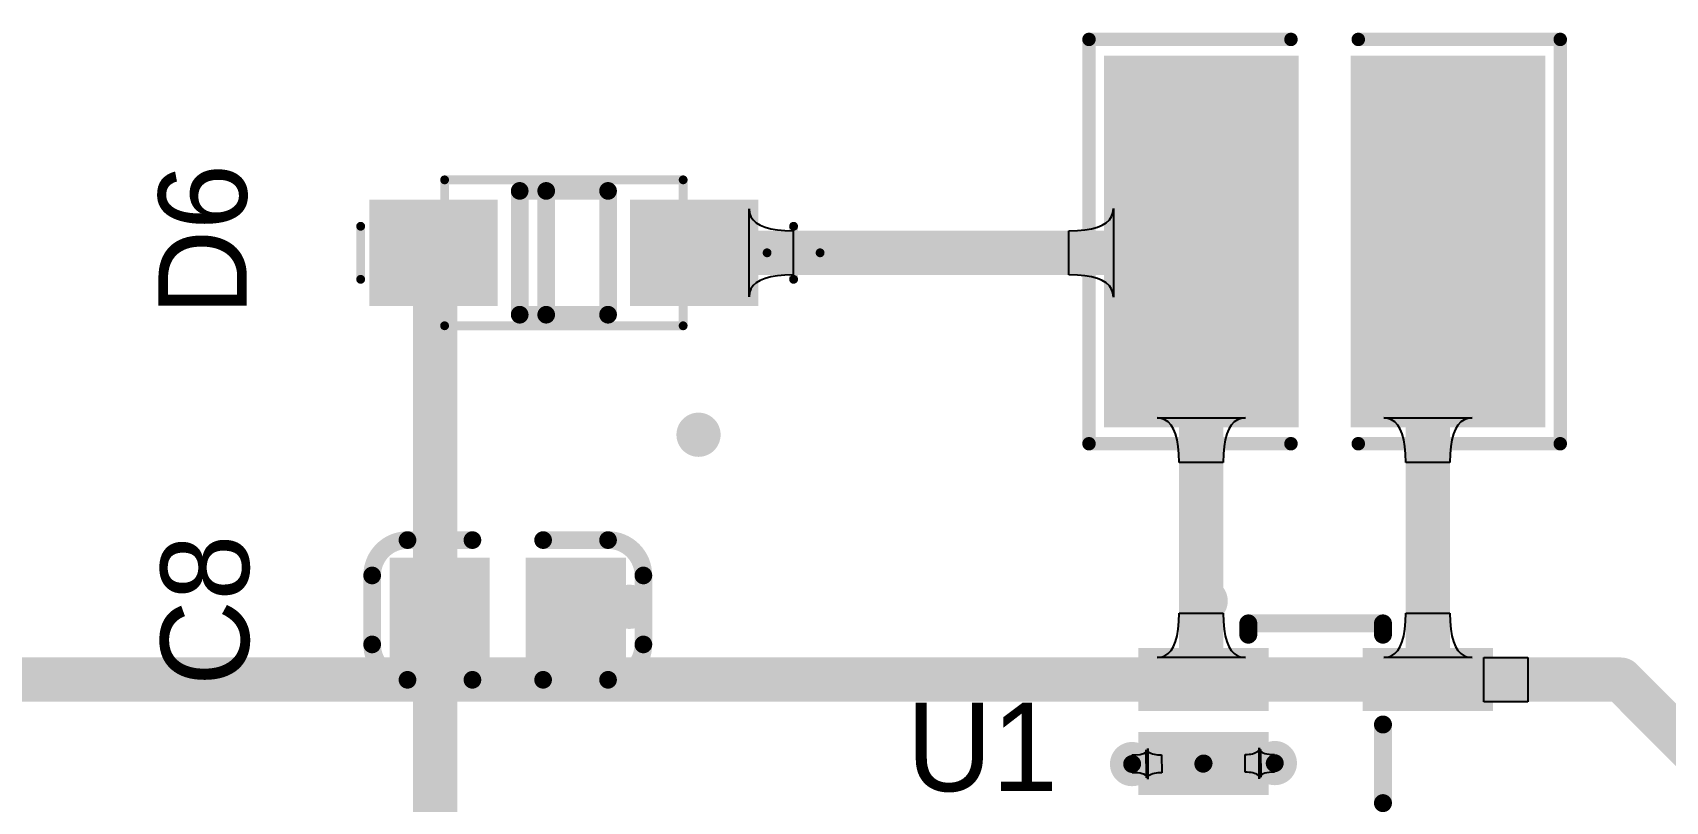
# Model space of a CAD drawing. Extents: x 244 to 457, y 184 to 319.
# Drawn here: x 385.78 to 404.26, y 276.17 to 284.86 of the extents above; entities that cross this region are included whole.
import ezdxf

# ---------------------------------------------------------------- set-up
doc = ezdxf.new("R2010")
doc.units = 0
doc.layers.get('0').update_dxf_attribs({"linetype": 'CONTINUOUS'})
for name, color, linetype in [('BOTTOMLAYER', 5, 'CONTINUOUS'), ('MECHANICAL13', 56, 'CONTINUOUS'), ('MECHANICAL15', 56, 'CONTINUOUS'), ('MULTILAYER', 9, 'CONTINUOUS'), ('TOPLAYER', 1, 'CONTINUOUS'), ('TOPOVERLAY', 2, 'CONTINUOUS'), ('TOPPASTE', 8, 'CONTINUOUS'), ('TOPSOLDER', 216, 'CONTINUOUS'), ('VIAHOLELAYER', 16, 'CONTINUOUS')]:
    doc.layers.add(name, color=color, linetype=linetype)

# ---------------------------------------------------------------- blocks, each defined once
blk = doc.blocks.new('SOT_23_5_8')
at = {"layer": 'TOPLAYER'}
for points in [[(0.635, -0.254), (0.635, 0.254), (-0.635, -0.254), (-0.635, 0.254)], [(3.175, -0.254), (3.175, 0.254), (1.905, -0.254), (1.905, 0.254)], [(0.635, -1.20400064), (0.635, -0.69600064), (-0.635, -1.20400064), (-0.635, -0.69600064)], [(0.635, -2.15399874), (0.635, -1.64599874), (-0.635, -2.15399874), (-0.635, -1.64599874)], [(3.175, -2.15399874), (3.175, -1.64599874), (1.905, -2.15399874), (1.905, -1.64599874)]]:
    blk.add_solid(points, dxfattribs=at)
at = {"layer": 'TOPOVERLAY'}
for points, const_width in [([(0, 0.8889999999999999), (0.0254, 0.8889999999999999)], 0.499999), ([(0.508, 0.635), (2.032, 0.635)], 0.2032), ([(0.508, 0.508), (0.508, 0.635)], 0.2032), ([(2.032, 0.508), (2.032, 0.635)], 0.2032), ([(2.032, -1.397), (2.032, -0.508)], 0.2032), ([(0.508, -2.52279912), (0.508, -2.413)], 0.2032), ([(2.032, -2.52279912), (2.032, -2.413)], 0.2032), ([(0.508, -2.52279912), (2.032, -2.52279912)], 0.2032)]:
    blk.add_lwpolyline(points, dxfattribs=dict(at, const_width=const_width))
for points, const_width in [([(-0.12499848, 0.8889999999999999, 1), (0.12499848, 0.8889999999999999, 1)], 0.2499995), ([(-0.09959848, 0.8889999999999999, 1), (0.15039848, 0.8889999999999999, 1)], 0.2499995), ([(0.4572, 0.635, 1), (0.5588, 0.635, 1)], 0.1016), ([(0.4572, 0.635, 1), (0.5588, 0.635, 1)], 0.1016), ([(0.4572, 0.508, 1), (0.5588, 0.508, 1)], 0.1016), ([(1.9812, 0.635, 1), (2.0828, 0.635, 1)], 0.1016), ([(1.9812, 0.635, 1), (2.0828, 0.635, 1)], 0.1016), ([(1.9812, 0.508, 1), (2.0828, 0.508, 1)], 0.1016), ([(1.9812, -0.508, 1), (2.0828, -0.508, 1)], 0.1016), ([(1.9812, -1.397, 1), (2.0828, -1.397, 1)], 0.1016), ([(0.4572, -2.413, 1), (0.5588, -2.413, 1)], 0.1016), ([(1.9812, -2.413, 1), (2.0828, -2.413, 1)], 0.1016), ([(0.4572, -2.52279912, 1), (0.5588, -2.52279912, 1)], 0.1016), ([(0.4572, -2.52279912, 1), (0.5588, -2.52279912, 1)], 0.1016), ([(1.9812, -2.52279912, 1), (2.0828, -2.52279912, 1)], 0.1016), ([(1.9812, -2.52279912, 1), (2.0828, -2.52279912, 1)], 0.1016)]:
    blk.add_lwpolyline(points, format="xyb", close=True, dxfattribs=dict(at, const_width=const_width))
at = {"layer": 'TOPPASTE'}
for points in [[(0.635, -0.254), (0.635, 0.254), (-0.635, -0.254), (-0.635, 0.254)], [(3.175, -0.254), (3.175, 0.254), (1.905, -0.254), (1.905, 0.254)], [(0.635, -1.20400064), (0.635, -0.69600064), (-0.635, -1.20400064), (-0.635, -0.69600064)], [(0.635, -2.15399874), (0.635, -1.64599874), (-0.635, -2.15399874), (-0.635, -1.64599874)], [(3.175, -2.15399874), (3.175, -1.64599874), (1.905, -2.15399874), (1.905, -1.64599874)]]:
    blk.add_solid(points, dxfattribs=at)
at = {"layer": 'TOPSOLDER'}
for points in [[(0.7365999999999999, -0.3556), (0.7365999999999999, 0.3556), (-0.7365999999999999, -0.3556), (-0.7365999999999999, 0.3556)], [(3.2766, -0.3556), (3.2766, 0.3556), (1.8034, -0.3556), (1.8034, 0.3556)], [(0.7365999999999999, -1.30560064), (0.7365999999999999, -0.5944006399999999), (-0.7365999999999999, -1.30560064), (-0.7365999999999999, -0.5944006399999999)], [(0.7365999999999999, -2.25559874), (0.7365999999999999, -1.54439874), (-0.7365999999999999, -2.25559874), (-0.7365999999999999, -1.54439874)], [(3.2766, -2.25559874), (3.2766, -1.54439874), (1.8034, -2.25559874), (1.8034, -1.54439874)]]:
    blk.add_solid(points, dxfattribs=at)
blk = doc.blocks.new('L1008_16')
at = {"layer": 'TOPLAYER'}
for points in [[(-2.396998, -1.999996), (-0.39699692, -1.999996), (-2.396998, 2.00000108), (-0.39699692, 2.00000108)], [(0.397002, -1.999996), (2.39700308, -1.999996), (0.397002, 2.00000108), (2.39700308, 2.00000108)]]:
    blk.add_solid(points, dxfattribs=at)
at = {"layer": 'TOPOVERLAY', "const_width": 0.1524}
for points in [[(-2.66699746, 2.286), (-2.66699746, -2.286)], [(-0.38099746, 2.286), (-2.66699746, 2.286)], [(2.66700254, 2.286), (0.38100254, 2.286)], [(2.66700254, 2.286), (2.66700254, -2.286)], [(-0.38099746, -2.286), (-2.66699746, -2.286)], [(2.66700254, -2.286), (0.38100254, -2.286)]]:
    blk.add_lwpolyline(points, dxfattribs=at)
at = {"layer": 'TOPOVERLAY', "const_width": 0.0762}
for points in [[(-2.70509746, 2.286, 1), (-2.62889746, 2.286, 1)], [(-2.70509746, 2.286, 1), (-2.62889746, 2.286, 1)], [(-0.41909746, 2.286, 1), (-0.34289746, 2.286, 1)], [(0.34290254, 2.286, 1), (0.41910254, 2.286, 1)], [(2.62890254, 2.286, 1), (2.70510254, 2.286, 1)], [(2.62890254, 2.286, 1), (2.70510254, 2.286, 1)], [(-2.70509746, -2.286, 1), (-2.62889746, -2.286, 1)], [(-2.70509746, -2.286, 1), (-2.62889746, -2.286, 1)], [(-0.41909746, -2.286, 1), (-0.34289746, -2.286, 1)], [(0.34290254, -2.286, 1), (0.41910254, -2.286, 1)], [(2.62890254, -2.286, 1), (2.70510254, -2.286, 1)], [(2.62890254, -2.286, 1), (2.70510254, -2.286, 1)]]:
    blk.add_lwpolyline(points, format="xyb", close=True, dxfattribs=at)
at = {"layer": 'TOPPASTE'}
for points in [[(-2.396998, -1.999996), (-0.39699692, -1.999996), (-2.396998, 2.00000108), (-0.39699692, 2.00000108)], [(0.397002, -1.999996), (2.39700308, -1.999996), (0.397002, 2.00000108), (2.39700308, 2.00000108)]]:
    blk.add_solid(points, dxfattribs=at)
at = {"layer": 'TOPSOLDER'}
for points in [[(-2.498598, -2.101596), (-0.29539692, -2.101596), (-2.498598, 2.10160108), (-0.29539692, 2.10160108)], [(0.295402, -2.101596), (2.49860308, -2.101596), (0.295402, 2.10160108), (2.49860308, 2.10160108)]]:
    blk.add_solid(points, dxfattribs=at)
blk = doc.blocks.new('SOD_123_18')
at = {"layer": 'MECHANICAL13', "const_width": 0.0999998}
for points in [[(-1.34999984, -0.8249970799999999), (-1.34999984, 0.8250021599999999)], [(-1.34999984, 0.8250021599999999), (1.34999984, 0.8250021599999999)], [(1.34999984, -0.8249970799999999), (1.34999984, 0.8250021599999999)], [(-1.34999984, -0.8249970799999999), (1.34999984, -0.8249970799999999)]]:
    blk.add_lwpolyline(points, dxfattribs=at)
at = {"layer": 'MECHANICAL13', "const_width": 0.0499999}
for points in [[(-1.37499852, 0.8250021599999999, 1), (-1.32500116, 0.8250021599999999, 1)], [(-1.37499852, 0.8250021599999999, 1), (-1.32500116, 0.8250021599999999, 1)], [(1.32500116, 0.8250021599999999, 1), (1.37499852, 0.8250021599999999, 1)], [(1.32500116, 0.8250021599999999, 1), (1.37499852, 0.8250021599999999, 1)], [(-1.37499852, -0.8249970799999999, 1), (-1.32500116, -0.8249970799999999, 1)], [(-1.37499852, -0.8249970799999999, 1), (-1.32500116, -0.8249970799999999, 1)], [(1.32500116, -0.8249970799999999, 1), (1.37499852, -0.8249970799999999, 1)], [(1.32500116, -0.8249970799999999, 1), (1.37499852, -0.8249970799999999, 1)]]:
    blk.add_lwpolyline(points, format="xyb", close=True, dxfattribs=at)
at = {"layer": 'MECHANICAL15', "const_width": 0.0999998}
for points in [[(-2.30000048, -0.2999994), (-2.30000048, 0.2999994)], [(2.59999988, -0.2999994), (2.59999988, 0.2999994)], [(2.30000048, 0), (2.89999928, 0)]]:
    blk.add_lwpolyline(points, dxfattribs=at)
at = {"layer": 'MECHANICAL15', "const_width": 0.0499999}
for points in [[(-2.32499916, 0.2999994, 1), (-2.2750018, 0.2999994, 1)], [(2.5750012, 0.2999994, 1), (2.62499856, 0.2999994, 1)], [(2.2750018, 0, 1), (2.32499916, 0, 1)], [(2.8750006, 0, 1), (2.92499796, 0, 1)], [(-2.32499916, -0.2999994, 1), (-2.2750018, -0.2999994, 1)], [(2.5750012, -0.2999994, 1), (2.62499856, -0.2999994, 1)]]:
    blk.add_lwpolyline(points, format="xyb", close=True, dxfattribs=at)
at = {"layer": 'TOPLAYER'}
for points in [[(-0.85000084, 0.50000154), (-2.10000088, 0.50000154), (-0.85000084, -0.49999646), (-2.10000088, -0.49999646)], [(2.10000088, 0.50000154), (0.85000084, 0.50000154), (2.10000088, -0.49999646), (0.85000084, -0.49999646)]]:
    blk.add_solid(points, dxfattribs=at)
at = {"layer": 'TOPOVERLAY', "const_width": 0.1999996}
for points in [[(-0.499999, 0.7000036799999999), (0.499999, 0.7000036799999999)], [(-0.499999, -0.6999985999999999), (-0.499999, 0.7000036799999999)], [(-0.19999706, -0.6999985999999999), (-0.19999706, 0.7000036799999999)], [(0.499999, -0.6999985999999999), (0.499999, 0.7000036799999999)], [(-0.499999, -0.6999985999999999), (0.499999, -0.6999985999999999)]]:
    blk.add_lwpolyline(points, dxfattribs=at)
at = {"layer": 'TOPOVERLAY', "const_width": 0.0999998}
for points in [[(-0.5499989, 0.7000036799999999, 1), (-0.4499991, 0.7000036799999999, 1)], [(-0.5499989, 0.7000036799999999, 1), (-0.4499991, 0.7000036799999999, 1)], [(-0.24999696, 0.7000036799999999, 1), (-0.14999716, 0.7000036799999999, 1)], [(0.4499991, 0.7000036799999999, 1), (0.5499989, 0.7000036799999999, 1)], [(0.4499991, 0.7000036799999999, 1), (0.5499989, 0.7000036799999999, 1)], [(-0.5499989, -0.6999985999999999, 1), (-0.4499991, -0.6999985999999999, 1)], [(-0.5499989, -0.6999985999999999, 1), (-0.4499991, -0.6999985999999999, 1)], [(-0.24999696, -0.6999985999999999, 1), (-0.14999716, -0.6999985999999999, 1)], [(0.4499991, -0.6999985999999999, 1), (0.5499989, -0.6999985999999999, 1)], [(0.4499991, -0.6999985999999999, 1), (0.5499989, -0.6999985999999999, 1)]]:
    blk.add_lwpolyline(points, format="xyb", close=True, dxfattribs=at)
at = {"layer": 'TOPPASTE'}
for points in [[(-0.85000084, 0.50000154), (-2.10000088, 0.50000154), (-0.85000084, -0.49999646), (-2.10000088, -0.49999646)], [(2.10000088, 0.50000154), (0.85000084, 0.50000154), (2.10000088, -0.49999646), (0.85000084, -0.49999646)]]:
    blk.add_solid(points, dxfattribs=at)
at = {"layer": 'TOPSOLDER'}
for points in [[(-0.74840084, 0.60160154), (-2.20160088, 0.60160154), (-0.74840084, -0.60159646), (-2.20160088, -0.60159646)], [(2.20160088, 0.60160154), (0.74840084, 0.60160154), (2.20160088, -0.60159646), (0.74840084, -0.60159646)]]:
    blk.add_solid(points, dxfattribs=at)
blk = doc.blocks.new('0603_C_25')
at = {"layer": 'TOPLAYER'}
for points in [[(-1.23500134, -0.48999902), (-0.30500066, -0.48999902), (-1.23500134, 0.48999902), (-0.30500066, 0.48999902)], [(0.30500066, -0.48999902), (1.23500134, -0.48999902), (0.30500066, 0.48999902), (1.23500134, 0.48999902)]]:
    blk.add_solid(points, dxfattribs=at)
at = {"layer": 'TOPOVERLAY', "const_width": 0.1999996}
for points in [[(-1.5349982, 0.38999922, -0.4142135623723442), (-1.134999, 0.7900035)], [(1.13500154, 0.79000096, -0.4142126324381236), (1.53500074, 0.38999922)], [(-1.134999, -0.79000096, -0.414213562372877), (-1.5349982, -0.38999668)], [(1.53500328, -0.39000176, -0.4142126324386564), (1.13500408, -0.7900035)]]:
    blk.add_lwpolyline(points, format="xyb", dxfattribs=at)
at = {"layer": 'TOPOVERLAY', "const_width": 0.0999998}
for points in [[(-1.1849989, 0.7900035, 1), (-1.0849991, 0.7900035, 1)], [(-1.1849989, 0.79000096, 1), (-1.0849991, 0.79000096, 1)], [(-0.4499991, 0.79000096, 1), (-0.3499993, 0.79000096, 1)], [(0.35000184, 0.79000096, 1), (0.45000164, 0.79000096, 1)], [(1.08500164, 0.79000096, 1), (1.18500144, 0.79000096, 1)], [(1.08500164, 0.79000096, 1), (1.18500144, 0.79000096, 1)], [(-1.5849981, 0.38999922, 1), (-1.4849983, 0.38999922, 1)], [(-1.5849981, 0.38999922, 1), (-1.4849983, 0.38999922, 1)], [(1.48500084, 0.38999922, 1), (1.58500064, 0.38999922, 1)], [(1.48500084, 0.38999922, 1), (1.58500064, 0.38999922, 1)], [(-1.5849981, -0.38999668, 1), (-1.4849983, -0.38999668, 1)], [(-1.5849981, -0.38999922, 1), (-1.4849983, -0.38999922, 1)], [(1.48500084, -0.38999922, 1), (1.58500064, -0.38999922, 1)], [(1.48500338, -0.39000176, 1), (1.58500318, -0.39000176, 1)], [(-1.1849989, -0.79000096, 1), (-1.0849991, -0.79000096, 1)], [(-1.1849989, -0.79000096, 1), (-1.0849991, -0.79000096, 1)], [(-0.4499991, -0.79000096, 1), (-0.3499993, -0.79000096, 1)], [(0.35000438, -0.7900035, 1), (0.45000418, -0.7900035, 1)], [(1.08500418, -0.7900035, 1), (1.18500398, -0.7900035, 1)], [(1.08500418, -0.7900035, 1), (1.18500398, -0.7900035, 1)]]:
    blk.add_lwpolyline(points, format="xyb", close=True, dxfattribs=at)
at = {"layer": 'TOPOVERLAY', "const_width": 0.1999996}
for points in [[(-1.134999, 0.79000096), (-0.3999992, 0.79000096)], [(0.40000174, 0.79000096), (1.13500154, 0.79000096)], [(-1.5349982, -0.38999922), (-1.5349982, 0.38999922)], [(1.53500074, -0.38999922), (1.53500074, 0.38999922)], [(-1.134999, -0.79000096), (-0.3999992, -0.79000096)], [(0.40000428, -0.7900035), (1.13500408, -0.7900035)]]:
    blk.add_lwpolyline(points, dxfattribs=at)
at = {"layer": 'TOPPASTE'}
for points in [[(-1.23500134, -0.48999902), (-0.30500066, -0.48999902), (-1.23500134, 0.48999902), (-0.30500066, 0.48999902)], [(0.30500066, -0.48999902), (1.23500134, -0.48999902), (0.30500066, 0.48999902), (1.23500134, 0.48999902)]]:
    blk.add_solid(points, dxfattribs=at)
at = {"layer": 'TOPSOLDER'}
for points in [[(-1.33660134, -0.59159902), (-0.20340066, -0.59159902), (-1.33660134, 0.59159902), (-0.20340066, 0.59159902)], [(0.20340066, -0.59159902), (1.33660134, -0.59159902), (0.20340066, 0.59159902), (1.33660134, 0.59159902)]]:
    blk.add_solid(points, dxfattribs=at)

msp = doc.modelspace()

# ---------------------------------------------------------------- linework, layer by layer
at = {"layer": 'BOTTOMLAYER', "const_width": 0.2499995}
for points in [[(393.19640182, 280.31659964, 1), (393.44639878, 280.31659964, 1)], [(392.41391672, 278.37105616, 1), (392.66391368, 278.37105616, 1)], [(403.63580436, 277.54799964, 1), (403.88580132, 277.54799964, 1)], [(403.63580436, 277.54799964, 1), (403.88580132, 277.54799964, 1)], [(398.1029884, 276.59232464, 1), (398.35298536, 276.59232464, 1)], [(399.71981524, 276.60367336, 1), (399.9698122, 276.60367336, 1)]]:
    msp.add_lwpolyline(points, format="xyb", close=True, dxfattribs=at)
at = {"layer": 'BOTTOMLAYER', "const_width": 0.499999}
msp.add_lwpolyline([(384.1266003, 277.54799964), (403.76080284, 277.54799964)], dxfattribs=at)
at = {"layer": 'MULTILAYER', "const_width": 0.2499995}
for points in [[(393.19640182, 280.31659964, 1), (393.44639878, 280.31659964, 1)], [(392.41391672, 278.37105616, 1), (392.66391368, 278.37105616, 1)], [(403.63580436, 277.54799964, 1), (403.88580132, 277.54799964, 1)], [(398.1029884, 276.59232464, 1), (398.35298536, 276.59232464, 1)], [(399.71981524, 276.60367336, 1), (399.9698122, 276.60367336, 1)]]:
    msp.add_lwpolyline(points, format="xyb", close=True, dxfattribs=at)
at = {"layer": 'TOPLAYER'}
for p, q in [((393.89435318, 281.87705118), (393.89435318, 282.87095318)), ((393.89435318, 282.87095318), (393.89935444, 282.82403176)), ((393.89935444, 282.82403176), (393.91435314, 282.78205064)), ((393.91435314, 282.78205064), (393.93935436, 282.74500728)), ((393.93935436, 282.74500728), (393.97435302, 282.71290422)), ((397.9366057, 282.7140015), (397.97181772, 282.7465008)), ((397.97181772, 282.7465008), (397.99697134, 282.78400136)), ((397.99697134, 282.78400136), (398.01206148, 282.82650064)), ((398.01206148, 282.82650064), (398.01709322, 282.87400118)), ((398.01709322, 282.87400118), (398.01709322, 281.87400318)), ((393.97435302, 282.71290422), (394.0193542, 282.68573892)), ((394.0193542, 282.68573892), (394.07435282, 282.66351392)), ((394.07435282, 282.66351392), (394.13935396, 282.64622668)), ((394.13935396, 282.64622668), (394.21435254, 282.63387974)), ((394.21435254, 282.63387974), (394.29935364, 282.62647056)), ((394.29935364, 282.62647056), (394.39435218, 282.62400168)), ((394.39435218, 282.62400168), (394.39435218, 282.12400268)), ((397.51404622, 282.62400168), (397.60962642, 282.62650104)), ((397.51404622, 282.12400268), (397.51404622, 282.62400168)), ((397.60962642, 282.62650104), (397.69514314, 282.63400166)), ((397.69514314, 282.63400166), (397.77059892, 282.646501)), ((397.77059892, 282.646501), (397.8359963, 282.6640016)), ((397.8359963, 282.6640016), (397.8913302, 282.68650092)), ((397.8913302, 282.68650092), (397.9366057, 282.7140015)), ((393.93935436, 282.00299708), (393.91435314, 281.96595372)), ((393.97435302, 282.03510014), (393.93935436, 282.00299708)), ((394.0193542, 282.06226544), (393.97435302, 282.03510014)), ((394.07435282, 282.08449044), (394.0193542, 282.06226544)), ((394.13935396, 282.10177768), (394.07435282, 282.08449044)), ((394.21435254, 282.11412462), (394.13935396, 282.10177768)), ((394.29935364, 282.1215338), (394.21435254, 282.11412462)), ((394.39435218, 282.12400268), (394.29935364, 282.1215338)), ((397.60962388, 282.12150332), (397.51404622, 282.12400268)), ((397.69514314, 282.1140027), (397.60962388, 282.12150332)), ((397.77059892, 282.10150336), (397.69514314, 282.1140027)), ((397.8359963, 282.08400276), (397.77059892, 282.10150336)), ((397.8913302, 282.06150344), (397.8359963, 282.08400276)), ((397.9366057, 282.03400286), (397.8913302, 282.06150344)), ((397.97181772, 282.00150356), (397.9366057, 282.03400286)), ((397.99697134, 281.964003), (397.97181772, 282.00150356)), ((393.89935444, 281.9239726), (393.89435318, 281.87705118)), ((393.91435314, 281.96595372), (393.89935444, 281.9239726)), ((398.01206402, 281.92150372), (397.99697134, 281.964003)), ((398.01709322, 281.87400318), (398.01206402, 281.92150372)), ((398.5584993, 280.50206536), (398.5109987599999, 280.50709456)), ((398.5109987599999, 280.50709456), (399.51099676, 280.50709456)), ((398.60099858, 280.48697268), (398.5584993, 280.50206536)), ((398.63849914, 280.4618216), (398.60099858, 280.48697268)), ((398.67099844, 280.42660704), (398.63849914, 280.4618216)), ((398.69849902, 280.38133408), (398.67099844, 280.42660704)), ((398.72099834, 280.32599764), (398.69849902, 280.38133408)), ((399.3234965, 280.38133408), (399.30099718, 280.32599764)), ((399.35099708, 280.42660704), (399.3234965, 280.38133408)), ((399.38349638, 280.4618216), (399.35099708, 280.42660704)), ((399.42099694, 280.48697268), (399.38349638, 280.4618216)), ((399.46349622, 280.50206536), (399.42099694, 280.48697268)), ((399.51099676, 280.50709456), (399.46349622, 280.50206536)), ((401.12390184, 280.50206536), (401.0764013, 280.50709456)), ((401.0764013, 280.50709456), (402.0763993, 280.50709456)), ((401.16640112, 280.48697268), (401.12390184, 280.50206536)), ((401.20390168, 280.4618216), (401.16640112, 280.48697268)), ((401.23640098, 280.42660704), (401.20390168, 280.4618216)), ((401.26390156, 280.38133408), (401.23640098, 280.42660704)), ((401.28640088, 280.32599764), (401.26390156, 280.38133408)), ((401.88889904, 280.38133408), (401.86639972, 280.32599764)), ((401.91639962, 280.42660704), (401.88889904, 280.38133408)), ((401.94889892, 280.4618216), (401.91639962, 280.42660704)), ((401.98639948, 280.48697268), (401.94889892, 280.4618216)), ((402.02889876, 280.50206536), (401.98639948, 280.48697268)), ((402.0763993, 280.50709456), (402.02889876, 280.50206536)), ((398.73849894, 280.2606028), (398.72099834, 280.32599764)), ((398.75099828, 280.18514448), (398.73849894, 280.2606028)), ((398.7584988999999, 280.09962776), (398.75099828, 280.18514448)), ((399.27099724, 280.18514448), (399.26349662, 280.09962776)), ((399.28349658, 280.2606028), (399.27099724, 280.18514448)), ((399.30099718, 280.32599764), (399.28349658, 280.2606028)), ((401.30390148, 280.2606028), (401.28640088, 280.32599764)), ((401.31640082, 280.18514448), (401.30390148, 280.2606028)), ((401.32390144, 280.09962776), (401.31640082, 280.18514448)), ((401.83639978, 280.18514448), (401.82889916, 280.09962776)), ((401.84889912, 280.2606028), (401.83639978, 280.18514448)), ((401.86639972, 280.32599764), (401.84889912, 280.2606028)), ((398.76099826, 280.00404756), (398.7584988999999, 280.09962776)), ((399.26099726, 280.00404756), (398.76099826, 280.00404756)), ((399.26349662, 280.09962776), (399.26099726, 280.00404756)), ((401.3264008, 280.00404756), (401.32390144, 280.09962776)), ((401.8263998, 280.00404756), (401.3264008, 280.00404756)), ((401.82889916, 280.09962776), (401.8263998, 280.00404756)), ((398.75099828, 278.11785372), (398.7584988999999, 278.20337044)), ((398.7584988999999, 278.20337044), (398.76099826, 278.29895064)), ((398.76099826, 278.29895064), (399.26099726, 278.29895064)), ((399.26099726, 278.29895064), (399.26349662, 278.20337044)), ((399.26349662, 278.20337044), (399.27099724, 278.11785372)), ((401.31640082, 278.11785372), (401.32390144, 278.20337044)), ((401.32390144, 278.20337044), (401.3264008, 278.29895064)), ((401.3264008, 278.29895064), (401.8263998, 278.29895064)), ((401.8263998, 278.29895064), (401.82889916, 278.20337044)), ((401.82889916, 278.20337044), (401.83639978, 278.11785372)), ((398.69849902, 277.92166412), (398.72099834, 277.97700056)), ((398.72099834, 277.97700056), (398.73849894, 278.0423954)), ((398.73849894, 278.0423954), (398.75099828, 278.11785372)), ((399.27099724, 278.11785372), (399.28349658, 278.0423954)), ((399.28349658, 278.0423954), (399.30099718, 277.97700056)), ((399.30099718, 277.97700056), (399.3234965, 277.92166412)), ((401.26390156, 277.92166412), (401.28640088, 277.97700056)), ((401.28640088, 277.97700056), (401.30390148, 278.0423954)), ((401.30390148, 278.0423954), (401.31640082, 278.11785372)), ((401.83639978, 278.11785372), (401.84889912, 278.0423954)), ((401.84889912, 278.0423954), (401.86639972, 277.97700056)), ((401.86639972, 277.97700056), (401.88889904, 277.92166412)), ((398.5109987599999, 277.79590364), (398.5584993, 277.80093284)), ((399.51099676, 277.79590364), (398.5109987599999, 277.79590364)), ((398.5584993, 277.80093284), (398.60099858, 277.81602552)), ((398.60099858, 277.81602552), (398.63849914, 277.8411766)), ((398.63849914, 277.8411766), (398.67099844, 277.87639116)), ((398.67099844, 277.87639116), (398.69849902, 277.92166412)), ((399.3234965, 277.92166412), (399.35099708, 277.87639116)), ((399.35099708, 277.87639116), (399.38349638, 277.8411766)), ((399.38349638, 277.8411766), (399.42099694, 277.81602552)), ((399.42099694, 277.81602552), (399.46349622, 277.80093284)), ((399.46349622, 277.80093284), (399.51099676, 277.79590364)), ((401.0764013, 277.79590364), (401.12390184, 277.80093284)), ((402.0763993, 277.79590364), (401.0764013, 277.79590364)), ((401.12390184, 277.80093284), (401.16640112, 277.81602552)), ((401.16640112, 277.81602552), (401.20390168, 277.8411766)), ((401.20390168, 277.8411766), (401.23640098, 277.87639116)), ((401.23640098, 277.87639116), (401.26390156, 277.92166412)), ((401.88889904, 277.92166412), (401.91639962, 277.87639116)), ((401.91639962, 277.87639116), (401.94889892, 277.8411766)), ((401.94889892, 277.8411766), (401.98639948, 277.81602552)), ((401.98639948, 277.81602552), (402.02889876, 277.80093284)), ((402.02889876, 277.80093284), (402.0763993, 277.79590364)), ((402.2083523, 277.29704764), (402.2083523, 277.79895164)), ((402.2083523, 277.79895164), (402.7083513, 277.79799914)), ((402.7083513, 277.79799914), (402.7083513, 277.29800014)), ((402.7083513, 277.29800014), (402.2083523, 277.29704764)), ((398.23082406, 276.69516162), (398.2643927, 276.69589822)), ((398.23082406, 276.49516202), (398.23082406, 276.69516162)), ((398.2643927, 276.69589822), (398.32092802, 276.70178848)), ((398.32092802, 276.70178848), (398.3438947, 276.70694214)), ((398.3438947, 276.70694214), (398.36332824, 276.713569)), ((398.36332824, 276.713569), (398.37922864, 276.72166652)), ((398.37922864, 276.72166652), (398.3915959, 276.73123724)), ((398.39064086, 276.43686394), (398.38667084, 276.75183918)), ((398.38667084, 276.75183918), (398.39869012, 276.74106958)), ((398.3915959, 276.73123724), (398.40043002, 276.74228116)), ((398.39869012, 276.74106958), (398.41195908, 276.73143536)), ((398.40043002, 276.74228116), (398.40572846, 276.75479828)), ((398.40572846, 276.75479828), (398.4074963, 276.76878606)), ((398.4074963, 276.76878606), (398.4074963, 276.42153758)), ((398.41195908, 276.73143536), (398.42647772, 276.72293398)), ((398.42647772, 276.72293398), (398.44224604, 276.71556544)), ((398.44224604, 276.71556544), (398.45926658, 276.70932974)), ((398.45926658, 276.70932974), (398.47753426, 276.70422942)), ((398.47753426, 276.70422942), (398.49705416, 276.70026194)), ((398.49705416, 276.70026194), (398.51782374, 276.69742984)), ((398.51782374, 276.69742984), (398.53984046, 276.69572804)), ((398.53984046, 276.69572804), (398.5631094, 276.69516162)), ((398.5631094, 276.69516162), (398.56592626, 276.49516202)), ((399.50687434, 276.70083598), (399.53014836, 276.70142018)), ((399.5096912, 276.50083638), (399.50687434, 276.70083598)), ((399.53014836, 276.70142018), (399.5521473, 276.7031677)), ((399.5521473, 276.7031677), (399.57286608, 276.70608362)), ((399.57286608, 276.70608362), (399.59230978, 276.71016286)), ((399.59230978, 276.71016286), (399.6104784, 276.7154105)), ((399.6104784, 276.7154105), (399.62736686, 276.721824)), ((399.62736686, 276.721824), (399.64298024, 276.72940336)), ((399.64298024, 276.72940336), (399.657316, 276.73814604)), ((399.657316, 276.73814604), (399.67037668, 276.74805712)), ((399.6683523, 276.42721194), (399.6683523, 276.77446042)), ((399.6683523, 276.77446042), (399.67008966, 276.76047264)), ((399.67008966, 276.76047264), (399.67529666, 276.74795552)), ((399.67037668, 276.74805712), (399.68215974, 276.75913406)), ((399.67529666, 276.74795552), (399.68397838, 276.7369116)), ((399.68215974, 276.75913406), (399.68612976, 276.44415882)), ((399.68397838, 276.7369116), (399.69613228, 276.72734088)), ((399.69613228, 276.72734088), (399.71175836, 276.71924336)), ((399.71175836, 276.71924336), (399.73085662, 276.7126165)), ((399.73085662, 276.7126165), (399.75342706, 276.70746284)), ((399.75342706, 276.70746284), (399.77947222, 276.70377984)), ((399.77947222, 276.70377984), (399.80898702, 276.70157258)), ((399.80898702, 276.70157258), (399.84197654, 276.70083598)), ((399.84197654, 276.70083598), (399.84197654, 276.50083638)), ((398.2643927, 276.49442542), (398.23082406, 276.49516202)), ((398.29442566, 276.49221816), (398.2643927, 276.49442542)), ((398.32092802, 276.48853516), (398.29442566, 276.49221816)), ((398.3438947, 276.4833815), (398.32092802, 276.48853516)), ((398.36332824, 276.47675464), (398.3438947, 276.4833815)), ((398.37922864, 276.46865712), (398.36332824, 276.47675464)), ((398.3915959, 276.4590864), (398.37922864, 276.46865712)), ((398.40043002, 276.44804248), (398.3915959, 276.4590864)), ((398.4154846, 276.45785196), (398.40242392, 276.44794088)), ((398.42982036, 276.46659464), (398.4154846, 276.45785196)), ((398.44543374, 276.474174), (398.42982036, 276.46659464)), ((398.4623222, 276.4805875), (398.44543374, 276.474174)), ((398.48049082, 276.48583514), (398.4623222, 276.4805875)), ((398.49993452, 276.48991438), (398.48049082, 276.48583514)), ((398.5206533, 276.4928303), (398.49993452, 276.48991438)), ((398.54265224, 276.49457782), (398.5206533, 276.4928303)), ((398.56592626, 276.49516202), (398.54265224, 276.49457782)), ((399.53296014, 276.50026996), (399.5096912, 276.50083638)), ((399.55497686, 276.49856816), (399.53296014, 276.50026996)), ((399.57574644, 276.49573606), (399.55497686, 276.49856816)), ((399.59526634, 276.49176858), (399.57574644, 276.49573606)), ((399.61353402, 276.48666826), (399.59526634, 276.49176858)), ((399.63055456, 276.48043256), (399.61353402, 276.48666826)), ((399.64632288, 276.47306402), (399.63055456, 276.48043256)), ((399.66084152, 276.46456264), (399.64632288, 276.47306402)), ((399.67411048, 276.45492842), (399.66084152, 276.46456264)), ((399.68397838, 276.46476076), (399.67529666, 276.45371684)), ((399.69613228, 276.47433148), (399.68397838, 276.46476076)), ((399.71175836, 276.482429), (399.69613228, 276.47433148)), ((399.73085662, 276.48905586), (399.71175836, 276.482429)), ((399.75342706, 276.49420952), (399.73085662, 276.48905586)), ((399.77947222, 276.49789252), (399.75342706, 276.49420952)), ((399.80898702, 276.50009978), (399.77947222, 276.49789252)), ((399.84197654, 276.50083638), (399.80898702, 276.50009978)), ((398.40242392, 276.44794088), (398.39064086, 276.43686394)), ((398.40572846, 276.43552536), (398.40043002, 276.44804248)), ((398.4074963, 276.42153758), (398.40572846, 276.43552536)), ((399.67008966, 276.44119972), (399.6683523, 276.42721194)), ((399.67529666, 276.45371684), (399.67008966, 276.44119972)), ((399.68612976, 276.44415882), (399.67411048, 276.45492842))]:
    msp.add_line(p, q, dxfattribs=at)
for points, const_width in [([(398.88400284, 282.37400218), (399.01099776, 282.5009971)], 0.499999), ([(399.01099776, 277.55200014), (399.01099776, 282.5009971)], 0.499999), ([(401.5764003, 282.27239964), (401.80499776, 282.5009971)], 0.499999), ([(390.32239944, 282.37400218), (390.34029882, 282.3561028)], 0.499999), ([(390.34029882, 274.00989902), (390.34029882, 282.3561028)], 0.499999), ([(393.27240116, 282.37400218), (398.88400284, 282.37400218)], 0.499999), ([(401.5764003, 277.54799964), (401.5764003, 282.27239964)], 0.499999), ([(392.50325868, 278.33539964), (392.5389152, 278.37105616)], 0.2999994), ([(392.28100106, 278.33539964), (392.50325868, 278.33539964)], 0.2999994), ([(399.01099776, 277.55200014), (399.01499826, 277.54799964)], 0.499999), ([(399.01499826, 277.54799964), (399.0364003, 277.54799964)], 0.499999), ([(401.5764003, 277.54799964), (403.76080284, 277.54799964)], 0.499999), ([(403.76080284, 277.54799964), (405.1682016, 276.14060088)], 0.499999), ([(398.22798688, 276.59232464), (398.23082406, 276.59516182)], 0.1999996), ([(398.23082406, 276.59516182), (399.03356312, 276.59516182)], 0.1999996), ([(399.03356312, 276.59516182), (399.0364003, 276.597999)], 0.1999996), ([(399.0364003, 276.597999), (399.03923748, 276.60083618)], 0.1999996), ([(399.03923748, 276.60083618), (399.84197654, 276.60083618)], 0.1999996), ([(399.84197654, 276.60083618), (399.84481372, 276.60367336)], 0.1999996)]:
    msp.add_lwpolyline(points, dxfattribs=dict(at, const_width=const_width))
for points, const_width in [([(398.88599928, 282.5009971, 1), (399.13599624, 282.5009971, 1)], 0.2499995), ([(398.88599928, 282.5009971, 1), (399.13599624, 282.5009971, 1)], 0.2499995), ([(401.67999928, 282.5009971, 1), (401.92999624, 282.5009971, 1)], 0.2499995), ([(390.19740096, 282.37400218, 1), (390.44739792, 282.37400218, 1)], 0.2499995), ([(390.21530034, 282.3561028, 1), (390.4652973, 282.3561028, 1)], 0.2499995), ([(390.21530034, 282.3561028, 1), (390.4652973, 282.3561028, 1)], 0.2499995), ([(393.14740268, 282.37400218, 1), (393.39739964, 282.37400218, 1)], 0.2499995), ([(398.75900436, 282.37400218, 1), (399.00900132, 282.37400218, 1)], 0.2499995), ([(398.75900436, 282.37400218, 1), (399.00900132, 282.37400218, 1)], 0.2499995), ([(401.45140182, 282.27239964, 1), (401.70139878, 282.27239964, 1)], 0.2499995), ([(401.45140182, 282.27239964, 1), (401.70139878, 282.27239964, 1)], 0.2499995), ([(393.19640182, 280.31659964, 1), (393.44639878, 280.31659964, 1)], 0.2499995), ([(392.41391672, 278.37105616, 1), (392.66391368, 278.37105616, 1)], 0.2499995), ([(392.46391662, 278.37105616, 1), (392.61391378, 278.37105616, 1)], 0.1499997), ([(392.20600248, 278.33539964, 1), (392.35599964, 278.33539964, 1)], 0.1499997), ([(392.4282601, 278.33539964, 1), (392.57825726, 278.33539964, 1)], 0.1499997), ([(392.4282601, 278.33539964, 1), (392.57825726, 278.33539964, 1)], 0.1499997), ([(398.88599928, 277.55200014, 1), (399.13599624, 277.55200014, 1)], 0.2499995), ([(398.88599928, 277.55200014, 1), (399.13599624, 277.55200014, 1)], 0.2499995), ([(398.88999978, 277.54799964, 1), (399.13999674, 277.54799964, 1)], 0.2499995), ([(398.88999978, 277.54799964, 1), (399.13999674, 277.54799964, 1)], 0.2499995), ([(398.91140182, 277.54799964, 1), (399.16139878, 277.54799964, 1)], 0.2499995), ([(401.45140182, 277.54799964, 1), (401.70139878, 277.54799964, 1)], 0.2499995), ([(401.45140182, 277.54799964, 1), (401.70139878, 277.54799964, 1)], 0.2499995), ([(403.63580436, 277.54799964, 1), (403.88580132, 277.54799964, 1)], 0.2499995), ([(403.63580436, 277.54799964, 1), (403.88580132, 277.54799964, 1)], 0.2499995), ([(403.63580436, 277.54799964, 1), (403.88580132, 277.54799964, 1)], 0.2499995), ([(398.1029884, 276.59232464, 1), (398.35298536, 276.59232464, 1)], 0.2499995), ([(399.71981524, 276.60367336, 1), (399.9698122, 276.60367336, 1)], 0.2499995), ([(398.17798698, 276.59232464, 1), (398.27798678, 276.59232464, 1)], 0.0999998), ([(398.18082416, 276.59516182, 1), (398.28082396, 276.59516182, 1)], 0.0999998), ([(398.18082416, 276.59516182, 1), (398.28082396, 276.59516182, 1)], 0.0999998), ([(398.98356322, 276.59516182, 1), (399.08356302, 276.59516182, 1)], 0.0999998), ([(398.98356322, 276.59516182, 1), (399.08356302, 276.59516182, 1)], 0.0999998), ([(398.9864004, 276.597999, 1), (399.0864002, 276.597999, 1)], 0.0999998), ([(398.9864004, 276.597999, 1), (399.0864002, 276.597999, 1)], 0.0999998), ([(398.98923758, 276.60083618, 1), (399.08923738, 276.60083618, 1)], 0.0999998), ([(398.98923758, 276.60083618, 1), (399.08923738, 276.60083618, 1)], 0.0999998), ([(399.79197664, 276.60083618, 1), (399.89197644, 276.60083618, 1)], 0.0999998), ([(399.79197664, 276.60083618, 1), (399.89197644, 276.60083618, 1)], 0.0999998), ([(399.79481382, 276.60367336, 1), (399.89481362, 276.60367336, 1)], 0.0999998)]:
    msp.add_lwpolyline(points, format="xyb", close=True, dxfattribs=dict(at, const_width=const_width))
at = {"layer": 'VIAHOLELAYER', "const_width": 0.1499997}
for points in [[(393.24640172, 280.31659964, 1), (393.39639888, 280.31659964, 1)], [(392.46391662, 278.37105616, 1), (392.61391378, 278.37105616, 1)], [(403.68580426, 277.54799964, 1), (403.83580142, 277.54799964, 1)], [(398.1529883, 276.59232464, 1), (398.30298546, 276.59232464, 1)], [(399.76981514, 276.60367336, 1), (399.9198123, 276.60367336, 1)]]:
    msp.add_lwpolyline(points, format="xyb", close=True, dxfattribs=at)

# ---------------------------------------------------------------- block references
at = {"rotation": 180}
msp.add_blockref('L1008_16', (400.4080003, 282.50099964), dxfattribs=at)
for name, p in [('SOD_123_18', (391.7974003, 282.37399964)), ('0603_C_25', (391.1624003, 278.33539964)), ('SOT_23_5_8', (399.0364003, 277.54799964))]:
    msp.add_blockref(name, p)

# ---------------------------------------------------------------- texts
at = {"layer": 'TOPOVERLAY'}
for s, p in [('D6', (388.20783928, 281.66793552)), ('C8', (388.23323928, 277.47693552))]:
    msp.add_text(s, height=1.00000054, rotation=90, dxfattribs=at).set_placement(p)
msp.add_text('U1', height=1.00000054, dxfattribs=at).set_placement((395.67755002, 276.28616066))

doc.saveas('drawing.dxf')
